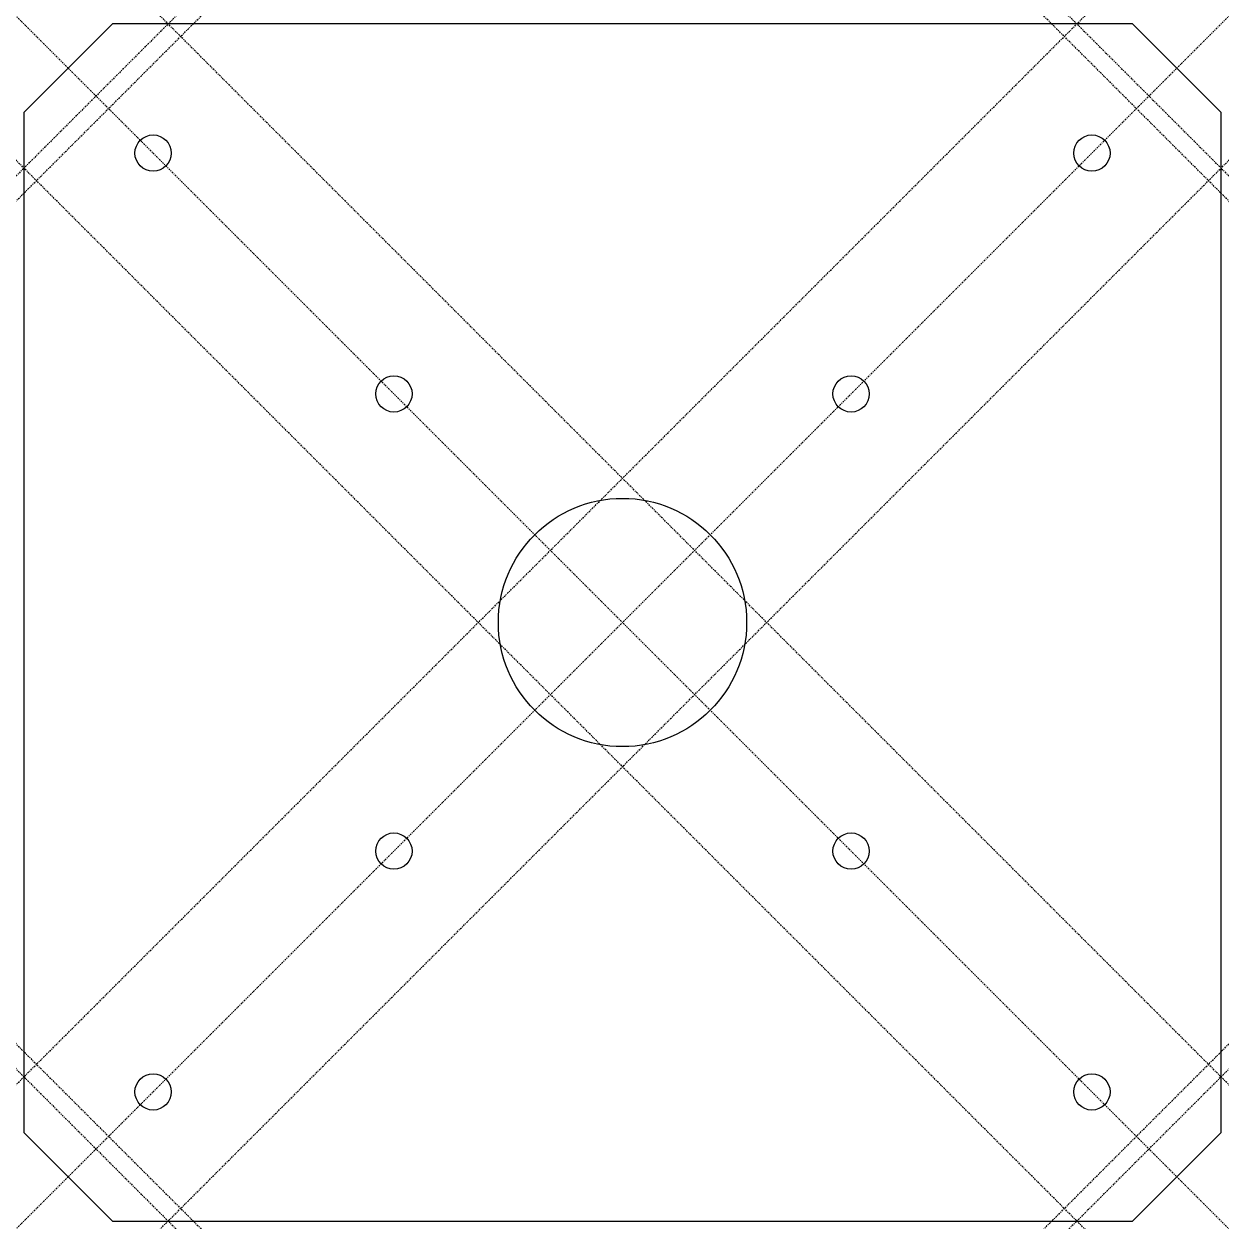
# Model space of a CAD drawing. Extents: x 0 to 135, y 0 to 135.
import ezdxf

# ---------------------------------------------------------------- set-up
doc = ezdxf.new("R2010")
doc.units = 0
doc.linetypes.add('$CONSTRUCTION', pattern=[0.3, 0.2, -0.05, 0, -0.05])
doc.layers.get('0').update_dxf_attribs({"linetype": 'CONTINUOUS'})
doc.layers.add('$CONSTRUCTION', color=254, linetype='$CONSTRUCTION')

msp = doc.modelspace()

# ---------------------------------------------------------------- linework, layer by layer
at = {"layer": '$CONSTRUCTION'}
for p, direction in [((0, 135), (0.707107, -0.707107)), ((-154.98, -138.72), (0.707107, 0.707107)), ((16.26, 135), (-0.707107, -0.707107)), ((-185.27, -69.36), (0.707107, 0.707107)), ((289.98, -138.72), (-0.707107, 0.707107)), ((118.74, 135), (0.707107, -0.707107)), ((0, 0), (0.707107, 0.707107)), ((320.27, -69.36), (-0.707107, 0.707107)), ((257.46, -138.72), (-0.707107, 0.707107)), ((-122.46, -138.72), (0.707107, 0.707107)), ((-161.29, 180.38), (0.707107, -0.707107)), ((-161.29, -277.2), (0.707107, 0.707107)), ((0, 16.26), (0.707107, -0.707107)), ((135, 16.26), (-0.707107, -0.707107))]:
    msp.add_xline(p, direction, dxfattribs=at)
at = {"color": 7, "linetype": 'CONTINUOUS', "flags": 128}
msp.add_lwpolyline([(0, 10), (10, 0), (125, 0), (135, 10), (135, 125), (125, 135), (10, 135), (0, 125)], close=True, dxfattribs=at)
at = {"color": 7, "linetype": 'CONTINUOUS'}
for centre, radius in [((14.57, 120.43), 2.05), ((120.43, 120.43), 2.05), ((41.72, 93.28), 2.05), ((93.28, 93.28), 2.05), ((67.5, 67.5), 14), ((41.72, 41.72), 2.05), ((93.28, 41.72), 2.05), ((14.57, 14.57), 2.05), ((120.43, 14.57), 2.05)]:
    msp.add_circle(centre, radius, dxfattribs=at)

doc.saveas('drawing.dxf')
